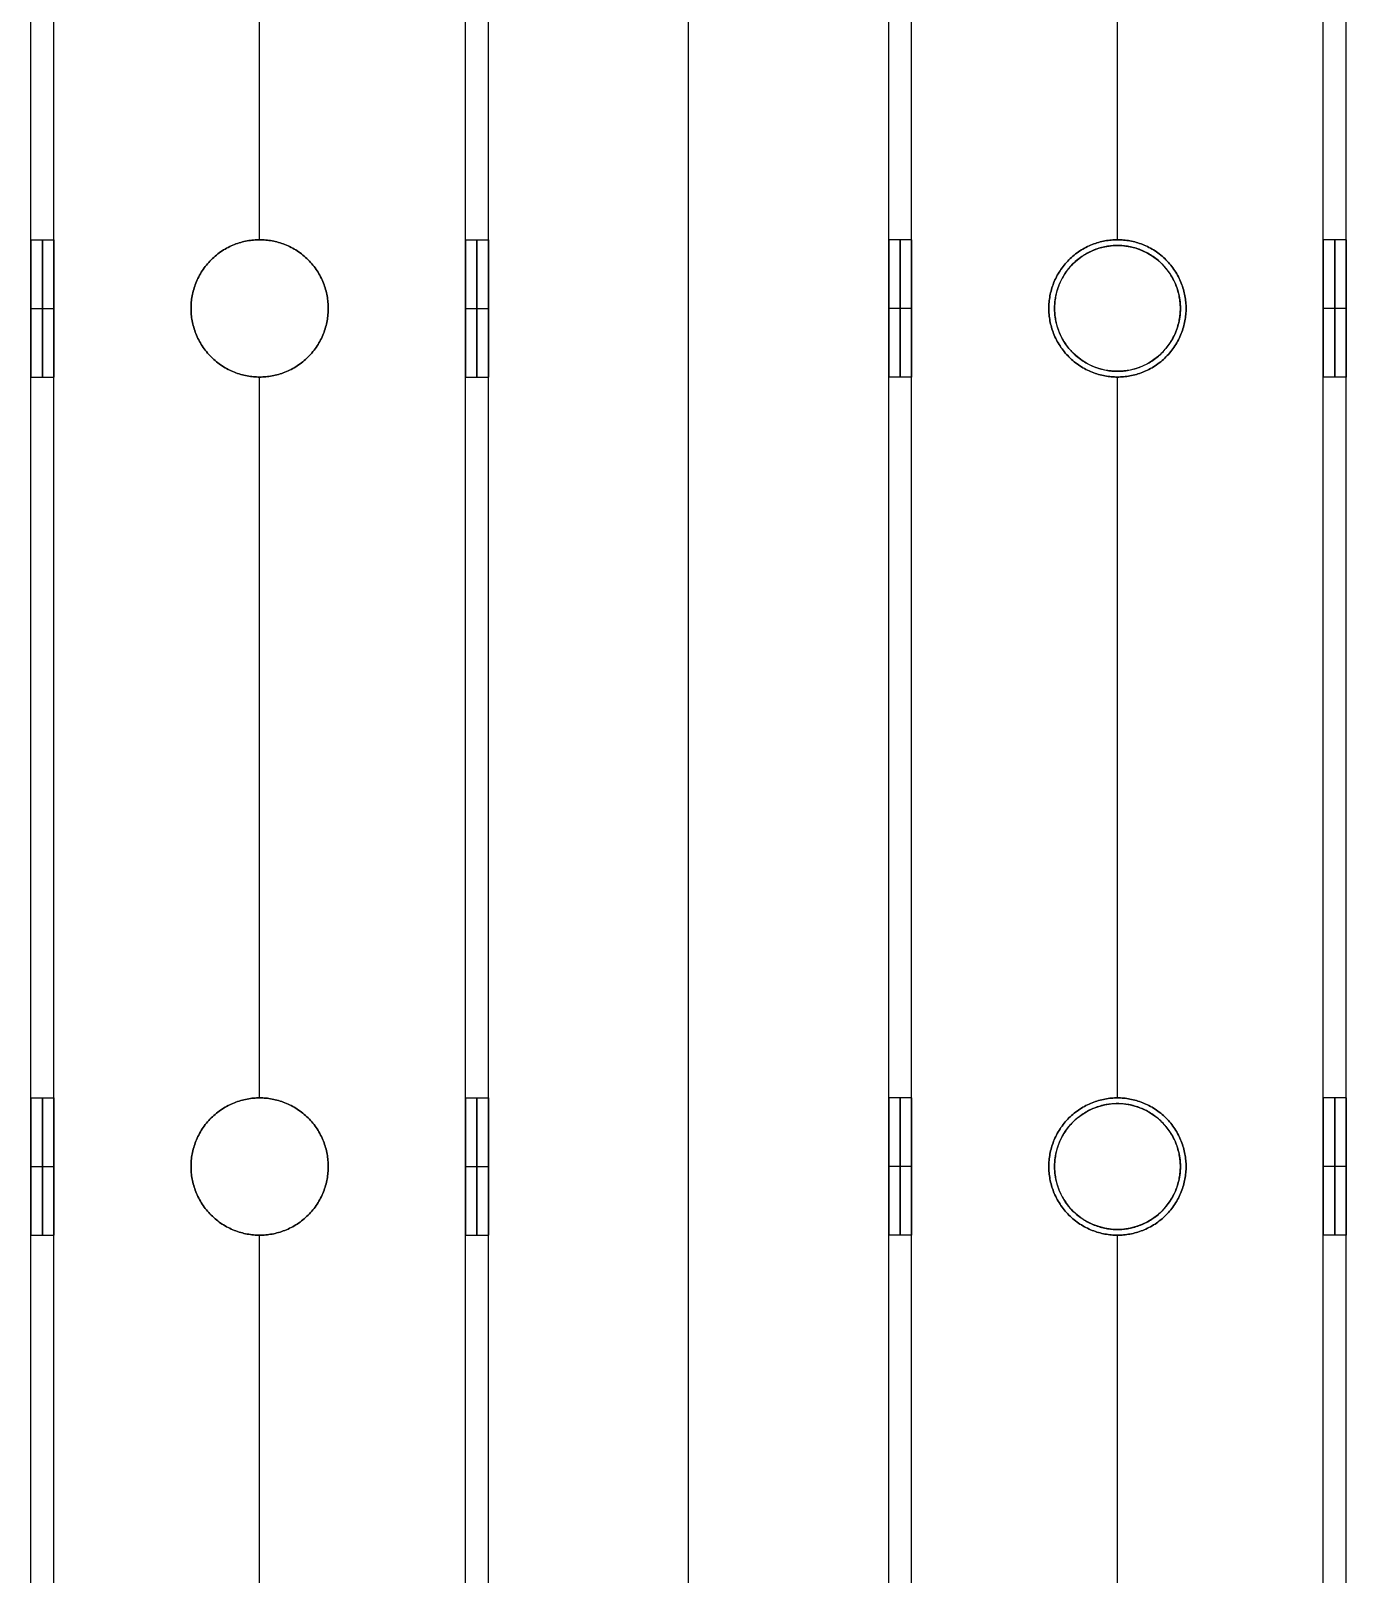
# Model space of a CAD drawing. Header units: millimetres. Extents: x -6529 to 809, y -8611 to 207.
# Drawn here: x 93.5 to 208.5, y -4876.3 to -4741.5 of the extents above; entities that cross this region are included whole.
import ezdxf

# ---------------------------------------------------------------- set-up
doc = ezdxf.new("R2010")
doc.units = ezdxf.units.MM
doc.header["$MEASUREMENT"] = 0
for name, color, linetype, true_color in [('gaten$11mm', 7, 'Continuous', 0xff6a35), ('platen', 7, 'Continuous', 0x007f00), ('staal', 5, 'Continuous', 0x0000ff)]:
    doc.layers.add(name, color=color, linetype=linetype, true_color=true_color)

# ---------------------------------------------------------------- blocks, each defined once
blk = doc.blocks.new('top plaat')
at = {"layer": 'platen'}
for p, q in [((658, -1276), (658, 40)), ((658, -1276, 18), (658, 40, 18)), ((695.5, -1025), (695.5, -1025, 18)), ((690, -1030.5), (690, -1030.5, 18)), ((701, -1030.5), (701, -1030.5, 18)), ((695.5, -1036), (695.5, -1036, 18)), ((695.5, -1100), (695.5, -1100, 18)), ((690, -1105.5), (690, -1105.5, 18)), ((701, -1105.5), (701, -1105.5, 18)), ((695.5, -1111), (695.5, -1111, 18))]:
    blk.add_line(p, q, dxfattribs=at)
for centre in [(695.5, -1030.5, 9), (695.5, -1105.5, 9)]:
    blk.add_circle(centre, 5.5, dxfattribs=at)
for points, knots in [([(690, -1030.5), (690, -1025), (695.5, -1025), (701, -1025), (701, -1030.5), (701, -1036), (695.5, -1036), (690, -1036), (690, -1030.5)], [-37.699112, -37.699112, -37.699112, -28.274334, -28.274334, -18.849556, -18.849556, -9.424778, -9.424778, 0, 0, 0]), ([(690, -1030.5, 18), (690, -1025, 18), (695.5, -1025, 18), (701, -1025, 18), (701, -1030.5, 18), (701, -1036, 18), (695.5, -1036, 18), (690, -1036, 18), (690, -1030.5, 18)], [-37.699112, -37.699112, -37.699112, -28.274334, -28.274334, -18.849556, -18.849556, -9.424778, -9.424778, 0, 0, 0]), ([(690, -1105.5), (690, -1100), (695.5, -1100), (701, -1100), (701, -1105.5), (701, -1111), (695.5, -1111), (690, -1111), (690, -1105.5)], [0, 0, 0, 9.424778, 9.424778, 18.849556, 18.849556, 28.274334, 28.274334, 37.699112, 37.699112, 37.699112]), ([(690, -1105.5, 18), (690, -1100, 18), (695.5, -1100, 18), (701, -1100, 18), (701, -1105.5, 18), (701, -1111, 18), (695.5, -1111, 18), (690, -1111, 18), (690, -1105.5, 18)], [0, 0, 0, 9.424778, 9.424778, 18.849556, 18.849556, 28.274334, 28.274334, 37.699112, 37.699112, 37.699112])]:
    blk.add_rational_spline(points, [1, 0.707106781187, 1, 0.707106781187, 1, 0.707106781187, 1, 0.707106781187, 1], degree=2, knots=knots, dxfattribs=at)
blk = doc.blocks.new('plaat base')
at = {"layer": 'platen'}
for p, q in [((658, -1200), (658, 0)), ((658, -1200, 18), (658, 0, 18))]:
    blk.add_line(p, q, dxfattribs=at)

msp = doc.modelspace()

# ---------------------------------------------------------------- linework, layer by layer
at = {"layer": 'gaten$11mm'}
for centre in [(188.53, -4765.71), (188.53, -4840.71)]:
    msp.add_circle(centre, 5.5, dxfattribs=at)
at = {"layer": 'staal'}
for p, q in [((93.53, -4759.71, 1296), (95.53, -4759.71, 1296)), ((113.53, -4759.71, 1278), (113.53, -4759.71, 1276)), ((113.53, -4759.71, 1316), (113.53, -4759.71, 1314)), ((131.53, -4759.71, 1296), (133.53, -4759.71, 1296)), ((170.53, -4759.71, 20), (168.53, -4759.71, 20)), ((188.53, -4759.71, 2), (188.53, -4759.71)), ((188.53, -4759.71, 40), (188.53, -4759.71, 38)), ((208.53, -4759.71, 20), (206.53, -4759.71, 20)), ((93.53, -4765.71, 1302), (95.53, -4765.71, 1302)), ((93.53, -4765.71, 1290), (95.53, -4765.71, 1290)), ((107.53, -4765.71, 1278), (107.53, -4765.71, 1276)), ((107.53, -4765.71, 1316), (107.53, -4765.71, 1314)), ((119.53, -4765.71, 1278), (119.53, -4765.71, 1276)), ((119.53, -4765.71, 1316), (119.53, -4765.71, 1314)), ((131.53, -4765.71, 1302), (133.53, -4765.71, 1302)), ((131.53, -4765.71, 1290), (133.53, -4765.71, 1290)), ((170.53, -4765.71, 26), (168.53, -4765.71, 26)), ((170.53, -4765.71, 14), (168.53, -4765.71, 14)), ((182.53, -4765.71, 2), (182.53, -4765.71)), ((182.53, -4765.71, 40), (182.53, -4765.71, 38)), ((194.53, -4765.71, 2), (194.53, -4765.71)), ((194.53, -4765.71, 40), (194.53, -4765.71, 38)), ((208.53, -4765.71, 26), (206.53, -4765.71, 26)), ((208.53, -4765.71, 14), (206.53, -4765.71, 14)), ((93.53, -4771.71, 1296), (95.53, -4771.71, 1296)), ((113.53, -4771.71, 1278), (113.53, -4771.71, 1276)), ((113.53, -4771.71, 1316), (113.53, -4771.71, 1314)), ((131.53, -4771.71, 1296), (133.53, -4771.71, 1296)), ((170.53, -4771.71, 20), (168.53, -4771.71, 20)), ((188.53, -4771.71, 2), (188.53, -4771.71)), ((188.53, -4771.71, 40), (188.53, -4771.71, 38)), ((208.53, -4771.71, 20), (206.53, -4771.71, 20)), ((93.53, -4834.71, 1296), (95.53, -4834.71, 1296)), ((113.53, -4834.71, 1278), (113.53, -4834.71, 1276)), ((113.53, -4834.71, 1316), (113.53, -4834.71, 1314)), ((131.53, -4834.71, 1296), (133.53, -4834.71, 1296)), ((170.53, -4834.71, 20), (168.53, -4834.71, 20)), ((188.53, -4834.71, 2), (188.53, -4834.71)), ((188.53, -4834.71, 40), (188.53, -4834.71, 38)), ((208.53, -4834.71, 20), (206.53, -4834.71, 20)), ((93.53, -4840.71, 1302), (95.53, -4840.71, 1302)), ((93.53, -4840.71, 1290), (95.53, -4840.71, 1290)), ((107.53, -4840.71, 1278), (107.53, -4840.71, 1276)), ((107.53, -4840.71, 1316), (107.53, -4840.71, 1314)), ((119.53, -4840.71, 1278), (119.53, -4840.71, 1276)), ((119.53, -4840.71, 1316), (119.53, -4840.71, 1314)), ((131.53, -4840.71, 1302), (133.53, -4840.71, 1302)), ((131.53, -4840.71, 1290), (133.53, -4840.71, 1290)), ((170.53, -4840.71, 26), (168.53, -4840.71, 26)), ((170.53, -4840.71, 14), (168.53, -4840.71, 14)), ((182.53, -4840.71, 2), (182.53, -4840.71)), ((182.53, -4840.71, 40), (182.53, -4840.71, 38)), ((194.53, -4840.71, 2), (194.53, -4840.71)), ((194.53, -4840.71, 40), (194.53, -4840.71, 38)), ((208.53, -4840.71, 26), (206.53, -4840.71, 26)), ((208.53, -4840.71, 14), (206.53, -4840.71, 14)), ((93.53, -4846.71, 1296), (95.53, -4846.71, 1296)), ((113.53, -4846.71, 1278), (113.53, -4846.71, 1276)), ((113.53, -4846.71, 1316), (113.53, -4846.71, 1314)), ((131.53, -4846.71, 1296), (133.53, -4846.71, 1296)), ((170.53, -4846.71, 20), (168.53, -4846.71, 20)), ((188.53, -4846.71, 2), (188.53, -4846.71)), ((188.53, -4846.71, 40), (188.53, -4846.71, 38)), ((208.53, -4846.71, 20), (206.53, -4846.71, 20))]:
    msp.add_line(p, q, dxfattribs=at)
for points in [[(93.53, -4971.21, 1276), (93.53, -4653.46, 1276), (93.53, -4335.71, 1276)], [(93.53, -4971.21, 1316), (93.53, -4653.46, 1316), (93.53, -4335.71, 1316)], [(95.53, -4971.21, 1278), (95.53, -4653.46, 1278), (95.53, -4335.71, 1278)], [(95.53, -4971.21, 1314), (95.53, -4653.46, 1314), (95.53, -4335.71, 1314)], [(131.53, -4971.21, 1278), (131.53, -4653.46, 1278), (131.53, -4335.71, 1278)], [(131.53, -4971.21, 1314), (131.53, -4653.46, 1314), (131.53, -4335.71, 1314)], [(133.53, -4971.21, 1276), (133.53, -4653.46, 1276), (133.53, -4335.71, 1276)], [(133.53, -4971.21, 1316), (133.53, -4653.46, 1316), (133.53, -4335.71, 1316)], [(168.53, -4971.21), (168.53, -4653.46), (168.53, -4335.71)], [(168.53, -4971.21, 40), (168.53, -4653.46, 40), (168.53, -4335.71, 40)], [(170.53, -4971.21, 2), (170.53, -4653.46, 2), (170.53, -4335.71, 2)], [(170.53, -4971.21, 38), (170.53, -4653.46, 38), (170.53, -4335.71, 38)], [(206.53, -4971.21, 2), (206.53, -4653.46, 2), (206.53, -4335.71, 2)], [(206.53, -4971.21, 38), (206.53, -4653.46, 38), (206.53, -4335.71, 38)], [(208.53, -4971.21), (208.53, -4653.46), (208.53, -4335.71)], [(208.53, -4971.21, 40), (208.53, -4653.46, 40), (208.53, -4335.71, 40)], [(93.53, -4759.71, 1296), (93.53, -4728.21, 1296), (93.53, -4696.71, 1296)], [(95.53, -4759.71, 1296), (95.53, -4728.21, 1296), (95.53, -4696.71, 1296)], [(113.53, -4759.71, 1276), (113.53, -4728.21, 1276), (113.53, -4696.71, 1276)], [(113.53, -4759.71, 1316), (113.53, -4728.21, 1316), (113.53, -4696.71, 1316)], [(113.53, -4759.71, 1278), (113.53, -4728.21, 1278), (113.53, -4696.71, 1278)], [(113.53, -4759.71, 1314), (113.53, -4728.21, 1314), (113.53, -4696.71, 1314)], [(131.53, -4759.71, 1296), (131.53, -4728.21, 1296), (131.53, -4696.71, 1296)], [(133.53, -4759.71, 1296), (133.53, -4728.21, 1296), (133.53, -4696.71, 1296)], [(168.53, -4759.71, 20), (168.53, -4728.21, 20), (168.53, -4696.71, 20)], [(170.53, -4759.71, 20), (170.53, -4728.21, 20), (170.53, -4696.71, 20)], [(188.53, -4759.71), (188.53, -4728.21), (188.53, -4696.71)], [(188.53, -4759.71, 40), (188.53, -4728.21, 40), (188.53, -4696.71, 40)], [(188.53, -4759.71, 2), (188.53, -4728.21, 2), (188.53, -4696.71, 2)], [(188.53, -4759.71, 38), (188.53, -4728.21, 38), (188.53, -4696.71, 38)], [(206.53, -4759.71, 20), (206.53, -4728.21, 20), (206.53, -4696.71, 20)], [(208.53, -4759.71, 20), (208.53, -4728.21, 20), (208.53, -4696.71, 20)], [(93.53, -4834.71, 1296), (93.53, -4803.21, 1296), (93.53, -4771.71, 1296)], [(95.53, -4834.71, 1296), (95.53, -4803.21, 1296), (95.53, -4771.71, 1296)], [(113.53, -4834.71, 1276), (113.53, -4803.21, 1276), (113.53, -4771.71, 1276)], [(113.53, -4834.71, 1316), (113.53, -4803.21, 1316), (113.53, -4771.71, 1316)], [(113.53, -4834.71, 1278), (113.53, -4803.21, 1278), (113.53, -4771.71, 1278)], [(113.53, -4834.71, 1314), (113.53, -4803.21, 1314), (113.53, -4771.71, 1314)], [(131.53, -4834.71, 1296), (131.53, -4803.21, 1296), (131.53, -4771.71, 1296)], [(133.53, -4834.71, 1296), (133.53, -4803.21, 1296), (133.53, -4771.71, 1296)], [(168.53, -4834.71, 20), (168.53, -4803.21, 20), (168.53, -4771.71, 20)], [(170.53, -4834.71, 20), (170.53, -4803.21, 20), (170.53, -4771.71, 20)], [(188.53, -4834.71), (188.53, -4803.21), (188.53, -4771.71)], [(188.53, -4834.71, 40), (188.53, -4803.21, 40), (188.53, -4771.71, 40)], [(188.53, -4834.71, 2), (188.53, -4803.21, 2), (188.53, -4771.71, 2)], [(188.53, -4834.71, 38), (188.53, -4803.21, 38), (188.53, -4771.71, 38)], [(206.53, -4834.71, 20), (206.53, -4803.21, 20), (206.53, -4771.71, 20)], [(208.53, -4834.71, 20), (208.53, -4803.21, 20), (208.53, -4771.71, 20)], [(93.53, -4909.71, 1296), (93.53, -4878.21, 1296), (93.53, -4846.71, 1296)], [(95.53, -4909.71, 1296), (95.53, -4878.21, 1296), (95.53, -4846.71, 1296)], [(113.53, -4909.71, 1276), (113.53, -4878.21, 1276), (113.53, -4846.71, 1276)], [(113.53, -4909.71, 1316), (113.53, -4878.21, 1316), (113.53, -4846.71, 1316)], [(113.53, -4909.71, 1278), (113.53, -4878.21, 1278), (113.53, -4846.71, 1278)], [(113.53, -4909.71, 1314), (113.53, -4878.21, 1314), (113.53, -4846.71, 1314)], [(131.53, -4909.71, 1296), (131.53, -4878.21, 1296), (131.53, -4846.71, 1296)], [(133.53, -4909.71, 1296), (133.53, -4878.21, 1296), (133.53, -4846.71, 1296)], [(168.53, -4909.71, 20), (168.53, -4878.21, 20), (168.53, -4846.71, 20)], [(170.53, -4909.71, 20), (170.53, -4878.21, 20), (170.53, -4846.71, 20)], [(188.53, -4909.71), (188.53, -4878.21), (188.53, -4846.71)], [(188.53, -4909.71, 40), (188.53, -4878.21, 40), (188.53, -4846.71, 40)], [(188.53, -4909.71, 2), (188.53, -4878.21, 2), (188.53, -4846.71, 2)], [(188.53, -4909.71, 38), (188.53, -4878.21, 38), (188.53, -4846.71, 38)], [(206.53, -4909.71, 20), (206.53, -4878.21, 20), (206.53, -4846.71, 20)], [(208.53, -4909.71, 20), (208.53, -4878.21, 20), (208.53, -4846.71, 20)]]:
    msp.add_open_spline(points, degree=2, dxfattribs=at)
for points, weights, knots in [([(93.53, -4765.71, 1302), (93.53, -4759.71, 1302), (93.53, -4759.71, 1296), (93.53, -4759.71, 1290), (93.53, -4765.71, 1290), (93.53, -4771.71, 1290), (93.53, -4771.71, 1296), (93.53, -4771.71, 1302), (93.53, -4765.71, 1302)], [1, 0.707106781187, 1, 0.707106781187, 1, 0.707106781187, 1, 0.707106781187, 1], [0, 0, 0, 7.853982, 7.853982, 15.707963, 15.707963, 23.561945, 23.561945, 31.415927, 31.415927, 31.415927]), ([(94.53, -4765.71, 1302), (94.53, -4759.71, 1302), (94.53, -4759.71, 1296), (94.53, -4759.71, 1290), (94.53, -4765.71, 1290), (94.53, -4771.71, 1290), (94.53, -4771.71, 1296), (94.53, -4771.71, 1302), (94.53, -4765.71, 1302)], [1, 0.707106781187, 1, 0.707106781187, 1, 0.707106781187, 1, 0.707106781187, 1], [0, 0, 0, 7.853982, 7.853982, 15.707963, 15.707963, 23.561945, 23.561945, 31.415927, 31.415927, 31.415927]), ([(95.53, -4765.71, 1302), (95.53, -4771.71, 1302), (95.53, -4771.71, 1296), (95.53, -4771.71, 1290), (95.53, -4765.71, 1290), (95.53, -4759.71, 1290), (95.53, -4759.71, 1296), (95.53, -4759.71, 1302), (95.53, -4765.71, 1302)], [1, 0.707106781187, 1, 0.707106781187, 1, 0.707106781187, 1, 0.707106781187, 1], [-31.415927, -31.415927, -31.415927, -23.561945, -23.561945, -15.707963, -15.707963, -7.853982, -7.853982, 0, 0, 0]), ([(119.53, -4765.71, 1276), (119.53, -4771.71, 1276), (113.53, -4771.71, 1276), (107.53, -4771.71, 1276), (107.53, -4765.71, 1276), (107.53, -4759.71, 1276), (113.53, -4759.71, 1276), (119.53, -4759.71, 1276), (119.53, -4765.71, 1276)], [1, 0.707106781187, 1, 0.707106781187, 1, 0.707106781187, 1, 0.707106781187, 1], [-31.415927, -31.415927, -31.415927, -23.561945, -23.561945, -15.707963, -15.707963, -7.853982, -7.853982, 0, 0, 0]), ([(119.53, -4765.71, 1316), (119.53, -4759.71, 1316), (113.53, -4759.71, 1316), (107.53, -4759.71, 1316), (107.53, -4765.71, 1316), (107.53, -4771.71, 1316), (113.53, -4771.71, 1316), (119.53, -4771.71, 1316), (119.53, -4765.71, 1316)], [1, 0.707106781187, 1, 0.707106781187, 1, 0.707106781187, 1, 0.707106781187, 1], [0, 0, 0, 7.853982, 7.853982, 15.707963, 15.707963, 23.561945, 23.561945, 31.415927, 31.415927, 31.415927]), ([(119.53, -4765.71, 1278), (119.53, -4759.71, 1278), (113.53, -4759.71, 1278), (107.53, -4759.71, 1278), (107.53, -4765.71, 1278), (107.53, -4771.71, 1278), (113.53, -4771.71, 1278), (119.53, -4771.71, 1278), (119.53, -4765.71, 1278)], [1, 0.707106781187, 1, 0.707106781187, 1, 0.707106781187, 1, 0.707106781187, 1], [0, 0, 0, 7.853982, 7.853982, 15.707963, 15.707963, 23.561945, 23.561945, 31.415927, 31.415927, 31.415927]), ([(119.53, -4765.71, 1314), (119.53, -4771.71, 1314), (113.53, -4771.71, 1314), (107.53, -4771.71, 1314), (107.53, -4765.71, 1314), (107.53, -4759.71, 1314), (113.53, -4759.71, 1314), (119.53, -4759.71, 1314), (119.53, -4765.71, 1314)], [1, 0.707106781187, 1, 0.707106781187, 1, 0.707106781187, 1, 0.707106781187, 1], [-31.415927, -31.415927, -31.415927, -23.561945, -23.561945, -15.707963, -15.707963, -7.853982, -7.853982, 0, 0, 0]), ([(119.53, -4765.71, 1277), (119.53, -4759.71, 1277), (113.53, -4759.71, 1277), (107.53, -4759.71, 1277), (107.53, -4765.71, 1277), (107.53, -4771.71, 1277), (113.53, -4771.71, 1277), (119.53, -4771.71, 1277), (119.53, -4765.71, 1277)], [1, 0.707106781187, 1, 0.707106781187, 1, 0.707106781187, 1, 0.707106781187, 1], [0, 0, 0, 7.853982, 7.853982, 15.707963, 15.707963, 23.561945, 23.561945, 31.415927, 31.415927, 31.415927]), ([(119.53, -4765.71, 1315), (119.53, -4759.71, 1315), (113.53, -4759.71, 1315), (107.53, -4759.71, 1315), (107.53, -4765.71, 1315), (107.53, -4771.71, 1315), (113.53, -4771.71, 1315), (119.53, -4771.71, 1315), (119.53, -4765.71, 1315)], [1, 0.707106781187, 1, 0.707106781187, 1, 0.707106781187, 1, 0.707106781187, 1], [0, 0, 0, 7.853982, 7.853982, 15.707963, 15.707963, 23.561945, 23.561945, 31.415927, 31.415927, 31.415927]), ([(131.53, -4765.71, 1302), (131.53, -4759.71, 1302), (131.53, -4759.71, 1296), (131.53, -4759.71, 1290), (131.53, -4765.71, 1290), (131.53, -4771.71, 1290), (131.53, -4771.71, 1296), (131.53, -4771.71, 1302), (131.53, -4765.71, 1302)], [0.999999860338, 0.707106851018, 1, 0.707106781187, 1, 0.707106781187, 1, 0.707106851018, 0.999999860338], [0, 0, 0, 7.853981, 7.853981, 15.707963, 15.707963, 23.561946, 23.561946, 31.415927, 31.415927, 31.415927]), ([(132.53, -4765.71, 1302), (132.53, -4759.71, 1302), (132.53, -4759.71, 1296), (132.53, -4759.71, 1290), (132.53, -4765.71, 1290), (132.53, -4771.71, 1290), (132.53, -4771.71, 1296), (132.53, -4771.71, 1302), (132.53, -4765.71, 1302)], [1, 0.707106781187, 1, 0.707106781187, 1, 0.707106781187, 1, 0.707106781187, 1], [0, 0, 0, 7.853982, 7.853982, 15.707963, 15.707963, 23.561945, 23.561945, 31.415927, 31.415927, 31.415927]), ([(133.53, -4765.71, 1302), (133.53, -4771.71, 1302), (133.53, -4771.71, 1296), (133.53, -4771.71, 1290), (133.53, -4765.71, 1290), (133.53, -4759.71, 1290), (133.53, -4759.71, 1296), (133.53, -4759.71, 1302), (133.53, -4765.71, 1302)], [1, 0.707106781187, 1, 0.707106781187, 1, 0.707106781187, 1, 0.707106781187, 1], [-31.415927, -31.415927, -31.415927, -23.561945, -23.561945, -15.707963, -15.707963, -7.853982, -7.853982, 0, 0, 0]), ([(168.53, -4765.71, 26), (168.53, -4771.71, 26), (168.53, -4771.71, 20), (168.53, -4771.71, 14), (168.53, -4765.71, 14), (168.53, -4759.71, 14), (168.53, -4759.71, 20), (168.53, -4759.71, 26), (168.53, -4765.71, 26)], [1, 0.707106781187, 1, 0.707106781187, 1, 0.707106781187, 1, 0.707106781187, 1], [-31.415927, -31.415927, -31.415927, -23.561945, -23.561945, -15.707963, -15.707963, -7.853982, -7.853982, 0, 0, 0]), ([(169.53, -4765.71, 26), (169.53, -4759.71, 26), (169.53, -4759.71, 20), (169.53, -4759.71, 14), (169.53, -4765.71, 14), (169.53, -4771.71, 14), (169.53, -4771.71, 20), (169.53, -4771.71, 26), (169.53, -4765.71, 26)], [1, 0.707106781187, 1, 0.707106781187, 1, 0.707106781187, 1, 0.707106781187, 1], [0, 0, 0, 7.853982, 7.853982, 15.707963, 15.707963, 23.561945, 23.561945, 31.415927, 31.415927, 31.415927]), ([(170.53, -4765.71, 26), (170.53, -4759.71, 26), (170.53, -4759.71, 20), (170.53, -4759.71, 14), (170.53, -4765.71, 14), (170.53, -4771.71, 14), (170.53, -4771.71, 20), (170.53, -4771.71, 26), (170.53, -4765.71, 26)], [0.999999860338, 0.707106851018, 1, 0.707106781187, 1, 0.707106781187, 1, 0.707106851018, 0.999999860338], [0, 0, 0, 7.853981, 7.853981, 15.707963, 15.707963, 23.561946, 23.561946, 31.415927, 31.415927, 31.415927]), ([(182.53, -4765.71), (182.53, -4771.71), (188.53, -4771.71), (194.53, -4771.71), (194.53, -4765.71), (194.53, -4759.71), (188.53, -4759.71), (182.53, -4759.71), (182.53, -4765.71)], [1, 0.707106781187, 1, 0.707106781187, 1, 0.707106781187, 1, 0.707106781187, 1], [-31.415927, -31.415927, -31.415927, -23.561945, -23.561945, -15.707963, -15.707963, -7.853982, -7.853982, 0, 0, 0]), ([(182.53, -4765.71, 40), (182.53, -4759.71, 40), (188.53, -4759.71, 40), (194.53, -4759.71, 40), (194.53, -4765.71, 40), (194.53, -4771.71, 40), (188.53, -4771.71, 40), (182.53, -4771.71, 40), (182.53, -4765.71, 40)], [1, 0.707106781187, 1, 0.707106781187, 1, 0.707106781187, 1, 0.707106781187, 1], [0, 0, 0, 7.853982, 7.853982, 15.707963, 15.707963, 23.561945, 23.561945, 31.415927, 31.415927, 31.415927]), ([(182.53, -4765.71, 2), (182.53, -4759.71, 2), (188.53, -4759.71, 2), (194.53, -4759.71, 2), (194.53, -4765.71, 2), (194.53, -4771.71, 2), (188.53, -4771.71, 2), (182.53, -4771.71, 2), (182.53, -4765.71, 2)], [1, 0.707106781187, 1, 0.707106781187, 1, 0.707106781187, 1, 0.707106781187, 1], [0, 0, 0, 7.853982, 7.853982, 15.707963, 15.707963, 23.561945, 23.561945, 31.415927, 31.415927, 31.415927]), ([(182.53, -4765.71, 38), (182.53, -4771.71, 38), (188.53, -4771.71, 38), (194.53, -4771.71, 38), (194.53, -4765.71, 38), (194.53, -4759.71, 38), (188.53, -4759.71, 38), (182.53, -4759.71, 38), (182.53, -4765.71, 38)], [1, 0.707106781187, 1, 0.707106781187, 1, 0.707106781187, 1, 0.707106781187, 1], [-31.415927, -31.415927, -31.415927, -23.561945, -23.561945, -15.707963, -15.707963, -7.853982, -7.853982, 0, 0, 0]), ([(182.53, -4765.71, 1), (182.53, -4759.71, 1), (188.53, -4759.71, 1), (194.53, -4759.71, 1), (194.53, -4765.71, 1), (194.53, -4771.71, 1), (188.53, -4771.71, 1), (182.53, -4771.71, 1), (182.53, -4765.71, 1)], [1, 0.707106781187, 1, 0.707106781187, 1, 0.707106781187, 1, 0.707106781187, 1], [0, 0, 0, 7.853982, 7.853982, 15.707963, 15.707963, 23.561945, 23.561945, 31.415927, 31.415927, 31.415927]), ([(182.53, -4765.71, 39), (182.53, -4759.71, 39), (188.53, -4759.71, 39), (194.53, -4759.71, 39), (194.53, -4765.71, 39), (194.53, -4771.71, 39), (188.53, -4771.71, 39), (182.53, -4771.71, 39), (182.53, -4765.71, 39)], [1, 0.707106781187, 1, 0.707106781187, 1, 0.707106781187, 1, 0.707106781187, 1], [0, 0, 0, 7.853982, 7.853982, 15.707963, 15.707963, 23.561945, 23.561945, 31.415927, 31.415927, 31.415927]), ([(206.53, -4765.71, 26), (206.53, -4771.71, 26), (206.53, -4771.71, 20), (206.53, -4771.71, 14), (206.53, -4765.71, 14), (206.53, -4759.71, 14), (206.53, -4759.71, 20), (206.53, -4759.71, 26), (206.53, -4765.71, 26)], [1, 0.707106781187, 1, 0.707106781187, 1, 0.707106781187, 1, 0.707106781187, 1], [-31.415927, -31.415927, -31.415927, -23.561945, -23.561945, -15.707963, -15.707963, -7.853982, -7.853982, 0, 0, 0]), ([(207.53, -4765.71, 26), (207.53, -4759.71, 26), (207.53, -4759.71, 20), (207.53, -4759.71, 14), (207.53, -4765.71, 14), (207.53, -4771.71, 14), (207.53, -4771.71, 20), (207.53, -4771.71, 26), (207.53, -4765.71, 26)], [1, 0.707106781187, 1, 0.707106781187, 1, 0.707106781187, 1, 0.707106781187, 1], [0, 0, 0, 7.853982, 7.853982, 15.707963, 15.707963, 23.561945, 23.561945, 31.415927, 31.415927, 31.415927]), ([(208.53, -4765.71, 26), (208.53, -4759.71, 26), (208.53, -4759.71, 20), (208.53, -4759.71, 14), (208.53, -4765.71, 14), (208.53, -4771.71, 14), (208.53, -4771.71, 20), (208.53, -4771.71, 26), (208.53, -4765.71, 26)], [1, 0.707106781187, 1, 0.707106781187, 1, 0.707106781187, 1, 0.707106781187, 1], [0, 0, 0, 7.853982, 7.853982, 15.707963, 15.707963, 23.561945, 23.561945, 31.415927, 31.415927, 31.415927]), ([(93.53, -4840.71, 1302), (93.53, -4834.71, 1302), (93.53, -4834.71, 1296), (93.53, -4834.71, 1290), (93.53, -4840.71, 1290), (93.53, -4846.71, 1290), (93.53, -4846.71, 1296), (93.53, -4846.71, 1302), (93.53, -4840.71, 1302)], [1, 0.707106781187, 1, 0.707106781187, 1, 0.707106781187, 1, 0.707106781187, 1], [0, 0, 0, 7.853982, 7.853982, 15.707963, 15.707963, 23.561945, 23.561945, 31.415927, 31.415927, 31.415927]), ([(94.53, -4840.71, 1302), (94.53, -4834.71, 1302), (94.53, -4834.71, 1296), (94.53, -4834.71, 1290), (94.53, -4840.71, 1290), (94.53, -4846.71, 1290), (94.53, -4846.71, 1296), (94.53, -4846.71, 1302), (94.53, -4840.71, 1302)], [1, 0.707106781187, 1, 0.707106781187, 1, 0.707106781187, 1, 0.707106781187, 1], [0, 0, 0, 7.853982, 7.853982, 15.707963, 15.707963, 23.561945, 23.561945, 31.415927, 31.415927, 31.415927]), ([(95.53, -4840.71, 1302), (95.53, -4846.71, 1302), (95.53, -4846.71, 1296), (95.53, -4846.71, 1290), (95.53, -4840.71, 1290), (95.53, -4834.71, 1290), (95.53, -4834.71, 1296), (95.53, -4834.71, 1302), (95.53, -4840.71, 1302)], [1, 0.707106781187, 1, 0.707106781187, 1, 0.707106781187, 1, 0.707106781187, 1], [-31.415927, -31.415927, -31.415927, -23.561945, -23.561945, -15.707963, -15.707963, -7.853982, -7.853982, 0, 0, 0]), ([(119.53, -4840.71, 1276), (119.53, -4846.71, 1276), (113.53, -4846.71, 1276), (107.53, -4846.71, 1276), (107.53, -4840.71, 1276), (107.53, -4834.71, 1276), (113.53, -4834.71, 1276), (119.53, -4834.71, 1276), (119.53, -4840.71, 1276)], [1, 0.707106781187, 1, 0.707106781187, 1, 0.707106781187, 1, 0.707106781187, 1], [-31.415927, -31.415927, -31.415927, -23.561945, -23.561945, -15.707963, -15.707963, -7.853982, -7.853982, 0, 0, 0]), ([(119.53, -4840.71, 1316), (119.53, -4834.71, 1316), (113.53, -4834.71, 1316), (107.53, -4834.71, 1316), (107.53, -4840.71, 1316), (107.53, -4846.71, 1316), (113.53, -4846.71, 1316), (119.53, -4846.71, 1316), (119.53, -4840.71, 1316)], [1, 0.707106781187, 1, 0.707106781187, 1, 0.707106781187, 1, 0.707106781187, 1], [0, 0, 0, 7.853982, 7.853982, 15.707963, 15.707963, 23.561945, 23.561945, 31.415927, 31.415927, 31.415927]), ([(119.53, -4840.71, 1278), (119.53, -4834.71, 1278), (113.53, -4834.71, 1278), (107.53, -4834.71, 1278), (107.53, -4840.71, 1278), (107.53, -4846.71, 1278), (113.53, -4846.71, 1278), (119.53, -4846.71, 1278), (119.53, -4840.71, 1278)], [1, 0.707106781187, 1, 0.707106781187, 1, 0.707106781187, 1, 0.707106781187, 1], [0, 0, 0, 7.853982, 7.853982, 15.707963, 15.707963, 23.561945, 23.561945, 31.415927, 31.415927, 31.415927]), ([(119.53, -4840.71, 1314), (119.53, -4846.71, 1314), (113.53, -4846.71, 1314), (107.53, -4846.71, 1314), (107.53, -4840.71, 1314), (107.53, -4834.71, 1314), (113.53, -4834.71, 1314), (119.53, -4834.71, 1314), (119.53, -4840.71, 1314)], [1, 0.707106781187, 1, 0.707106781187, 1, 0.707106781187, 1, 0.707106781187, 1], [-31.415927, -31.415927, -31.415927, -23.561945, -23.561945, -15.707963, -15.707963, -7.853982, -7.853982, 0, 0, 0]), ([(119.53, -4840.71, 1277), (119.53, -4834.71, 1277), (113.53, -4834.71, 1277), (107.53, -4834.71, 1277), (107.53, -4840.71, 1277), (107.53, -4846.71, 1277), (113.53, -4846.71, 1277), (119.53, -4846.71, 1277), (119.53, -4840.71, 1277)], [1, 0.707106781187, 1, 0.707106781187, 1, 0.707106781187, 1, 0.707106781187, 1], [0, 0, 0, 7.853982, 7.853982, 15.707963, 15.707963, 23.561945, 23.561945, 31.415927, 31.415927, 31.415927]), ([(119.53, -4840.71, 1315), (119.53, -4834.71, 1315), (113.53, -4834.71, 1315), (107.53, -4834.71, 1315), (107.53, -4840.71, 1315), (107.53, -4846.71, 1315), (113.53, -4846.71, 1315), (119.53, -4846.71, 1315), (119.53, -4840.71, 1315)], [1, 0.707106781187, 1, 0.707106781187, 1, 0.707106781187, 1, 0.707106781187, 1], [0, 0, 0, 7.853982, 7.853982, 15.707963, 15.707963, 23.561945, 23.561945, 31.415927, 31.415927, 31.415927]), ([(131.53, -4840.71, 1302), (131.53, -4834.71, 1302), (131.53, -4834.71, 1296), (131.53, -4834.71, 1290), (131.53, -4840.71, 1290), (131.53, -4846.71, 1290), (131.53, -4846.71, 1296), (131.53, -4846.71, 1302), (131.53, -4840.71, 1302)], [1, 0.707106781187, 1, 0.707106781187, 1, 0.707106781187, 1, 0.707106781187, 1], [0, 0, 0, 7.853982, 7.853982, 15.707963, 15.707963, 23.561945, 23.561945, 31.415927, 31.415927, 31.415927]), ([(132.53, -4840.71, 1302), (132.53, -4834.71, 1302), (132.53, -4834.71, 1296), (132.53, -4834.71, 1290), (132.53, -4840.71, 1290), (132.53, -4846.71, 1290), (132.53, -4846.71, 1296), (132.53, -4846.71, 1302), (132.53, -4840.71, 1302)], [1, 0.707106781187, 1, 0.707106781187, 1, 0.707106781187, 1, 0.707106781187, 1], [0, 0, 0, 7.853982, 7.853982, 15.707963, 15.707963, 23.561945, 23.561945, 31.415927, 31.415927, 31.415927]), ([(133.53, -4840.71, 1302), (133.53, -4846.71, 1302), (133.53, -4846.71, 1296), (133.53, -4846.71, 1290), (133.53, -4840.71, 1290), (133.53, -4834.71, 1290), (133.53, -4834.71, 1296), (133.53, -4834.71, 1302), (133.53, -4840.71, 1302)], [1, 0.707106781187, 1, 0.707106781187, 1, 0.707106781187, 1, 0.707106781187, 1], [-31.415927, -31.415927, -31.415927, -23.561945, -23.561945, -15.707963, -15.707963, -7.853982, -7.853982, 0, 0, 0]), ([(168.53, -4840.71, 26), (168.53, -4846.71, 26), (168.53, -4846.71, 20), (168.53, -4846.71, 14), (168.53, -4840.71, 14), (168.53, -4834.71, 14), (168.53, -4834.71, 20), (168.53, -4834.71, 26), (168.53, -4840.71, 26)], [1, 0.707106781187, 1, 0.707106781187, 1, 0.707106781187, 1, 0.707106781187, 1], [-31.415927, -31.415927, -31.415927, -23.561945, -23.561945, -15.707963, -15.707963, -7.853982, -7.853982, 0, 0, 0]), ([(169.53, -4840.71, 26), (169.53, -4834.71, 26), (169.53, -4834.71, 20), (169.53, -4834.71, 14), (169.53, -4840.71, 14), (169.53, -4846.71, 14), (169.53, -4846.71, 20), (169.53, -4846.71, 26), (169.53, -4840.71, 26)], [1, 0.707106781187, 1, 0.707106781187, 1, 0.707106781187, 1, 0.707106781187, 1], [0, 0, 0, 7.853982, 7.853982, 15.707963, 15.707963, 23.561945, 23.561945, 31.415927, 31.415927, 31.415927]), ([(170.53, -4840.71, 26), (170.53, -4834.71, 26), (170.53, -4834.71, 20), (170.53, -4834.71, 14), (170.53, -4840.71, 14), (170.53, -4846.71, 14), (170.53, -4846.71, 20), (170.53, -4846.71, 26), (170.53, -4840.71, 26)], [1, 0.707106781187, 1, 0.707106781187, 1, 0.707106781187, 1, 0.707106781187, 1], [0, 0, 0, 7.853982, 7.853982, 15.707963, 15.707963, 23.561945, 23.561945, 31.415927, 31.415927, 31.415927]), ([(182.53, -4840.71), (182.53, -4846.71), (188.53, -4846.71), (194.53, -4846.71), (194.53, -4840.71), (194.53, -4834.71), (188.53, -4834.71), (182.53, -4834.71), (182.53, -4840.71)], [1, 0.707106781187, 1, 0.707106781187, 1, 0.707106781187, 1, 0.707106781187, 1], [-31.415927, -31.415927, -31.415927, -23.561945, -23.561945, -15.707963, -15.707963, -7.853982, -7.853982, 0, 0, 0]), ([(182.53, -4840.71, 40), (182.53, -4834.71, 40), (188.53, -4834.71, 40), (194.53, -4834.71, 40), (194.53, -4840.71, 40), (194.53, -4846.71, 40), (188.53, -4846.71, 40), (182.53, -4846.71, 40), (182.53, -4840.71, 40)], [1, 0.707106781187, 1, 0.707106781187, 1, 0.707106781187, 1, 0.707106781187, 1], [0, 0, 0, 7.853982, 7.853982, 15.707963, 15.707963, 23.561945, 23.561945, 31.415927, 31.415927, 31.415927]), ([(182.53, -4840.71, 2), (182.53, -4834.71, 2), (188.53, -4834.71, 2), (194.53, -4834.71, 2), (194.53, -4840.71, 2), (194.53, -4846.71, 2), (188.53, -4846.71, 2), (182.53, -4846.71, 2), (182.53, -4840.71, 2)], [1, 0.707106781187, 1, 0.707106781187, 1, 0.707106781187, 1, 0.707106781187, 1], [0, 0, 0, 7.853982, 7.853982, 15.707963, 15.707963, 23.561945, 23.561945, 31.415927, 31.415927, 31.415927]), ([(182.53, -4840.71, 38), (182.53, -4846.71, 38), (188.53, -4846.71, 38), (194.53, -4846.71, 38), (194.53, -4840.71, 38), (194.53, -4834.71, 38), (188.53, -4834.71, 38), (182.53, -4834.71, 38), (182.53, -4840.71, 38)], [1, 0.707106781187, 1, 0.707106781187, 1, 0.707106781187, 1, 0.707106781187, 1], [-31.415927, -31.415927, -31.415927, -23.561945, -23.561945, -15.707963, -15.707963, -7.853982, -7.853982, 0, 0, 0]), ([(182.53, -4840.71, 1), (182.53, -4834.71, 1), (188.53, -4834.71, 1), (194.53, -4834.71, 1), (194.53, -4840.71, 1), (194.53, -4846.71, 1), (188.53, -4846.71, 1), (182.53, -4846.71, 1), (182.53, -4840.71, 1)], [1, 0.707106781187, 1, 0.707106781187, 1, 0.707106781187, 1, 0.707106781187, 1], [0, 0, 0, 7.853982, 7.853982, 15.707963, 15.707963, 23.561945, 23.561945, 31.415927, 31.415927, 31.415927]), ([(182.53, -4840.71, 39), (182.53, -4834.71, 39), (188.53, -4834.71, 39), (194.53, -4834.71, 39), (194.53, -4840.71, 39), (194.53, -4846.71, 39), (188.53, -4846.71, 39), (182.53, -4846.71, 39), (182.53, -4840.71, 39)], [1, 0.707106781187, 1, 0.707106781187, 1, 0.707106781187, 1, 0.707106781187, 1], [0, 0, 0, 7.853982, 7.853982, 15.707963, 15.707963, 23.561945, 23.561945, 31.415927, 31.415927, 31.415927]), ([(206.53, -4840.71, 26), (206.53, -4846.71, 26), (206.53, -4846.71, 20), (206.53, -4846.71, 14), (206.53, -4840.71, 14), (206.53, -4834.71, 14), (206.53, -4834.71, 20), (206.53, -4834.71, 26), (206.53, -4840.71, 26)], [1, 0.707106781187, 1, 0.707106781187, 1, 0.707106781187, 1, 0.707106781187, 1], [-31.415927, -31.415927, -31.415927, -23.561945, -23.561945, -15.707963, -15.707963, -7.853982, -7.853982, 0, 0, 0]), ([(207.53, -4840.71, 26), (207.53, -4834.71, 26), (207.53, -4834.71, 20), (207.53, -4834.71, 14), (207.53, -4840.71, 14), (207.53, -4846.71, 14), (207.53, -4846.71, 20), (207.53, -4846.71, 26), (207.53, -4840.71, 26)], [1, 0.707106781187, 1, 0.707106781187, 1, 0.707106781187, 1, 0.707106781187, 1], [0, 0, 0, 7.853982, 7.853982, 15.707963, 15.707963, 23.561945, 23.561945, 31.415927, 31.415927, 31.415927]), ([(208.53, -4840.71, 26), (208.53, -4834.71, 26), (208.53, -4834.71, 20), (208.53, -4834.71, 14), (208.53, -4840.71, 14), (208.53, -4846.71, 14), (208.53, -4846.71, 20), (208.53, -4846.71, 26), (208.53, -4840.71, 26)], [1, 0.707106781187, 1, 0.707106781187, 1, 0.707106781187, 1, 0.707106781187, 1], [0, 0, 0, 7.853982, 7.853982, 15.707963, 15.707963, 23.561945, 23.561945, 31.415927, 31.415927, 31.415927])]:
    msp.add_rational_spline(points, weights, degree=2, knots=knots, dxfattribs=at)

# ---------------------------------------------------------------- block references
at = {"layer": 'platen'}
for name, p in [('top plaat', (-506.97, -3735.21, 1316)), ('plaat base', (-506.97, -3753.21, 40))]:
    msp.add_blockref(name, p, dxfattribs=at)

doc.saveas('drawing.dxf')
